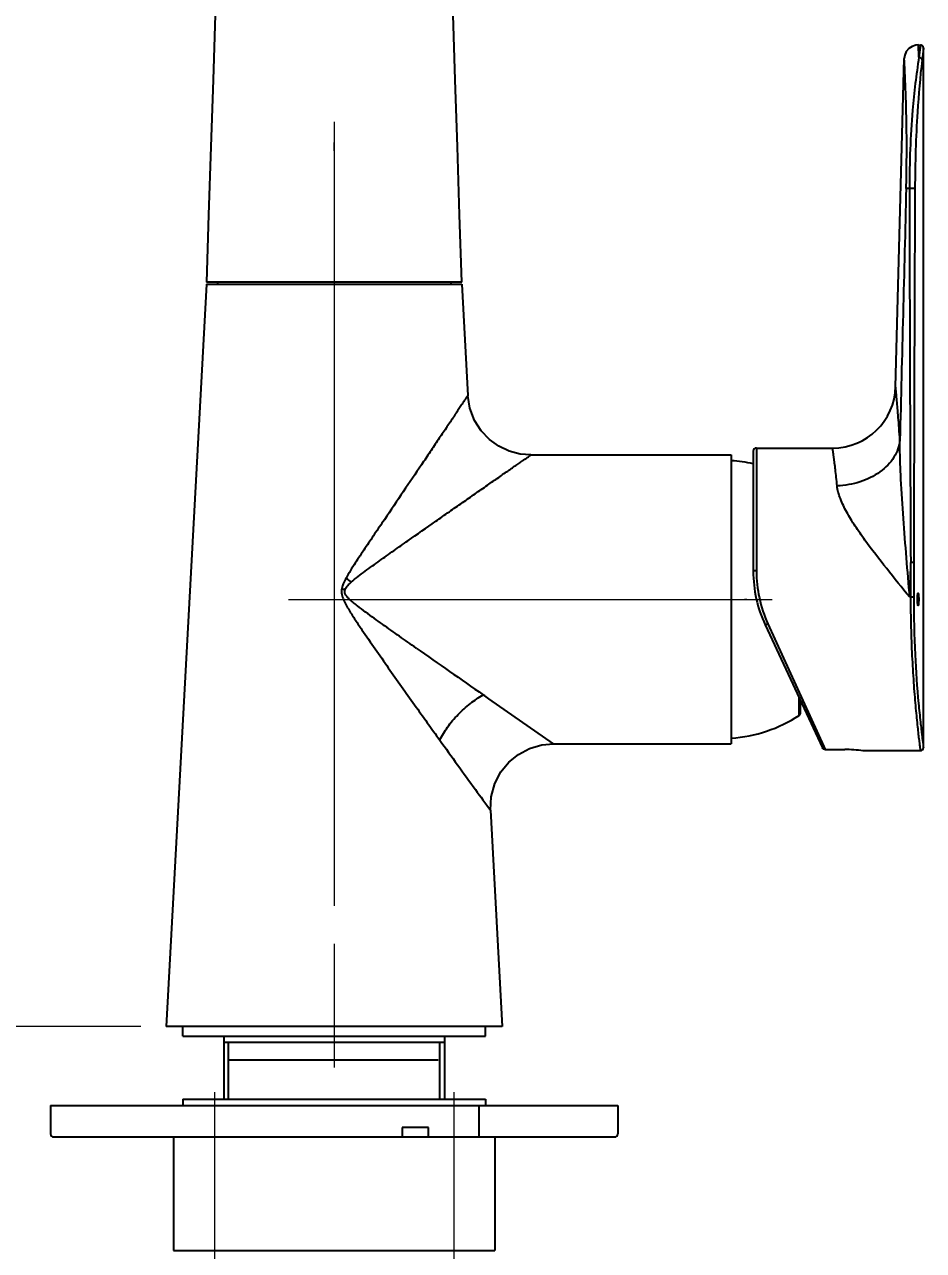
# Model space of a CAD drawing. Extents: x 0 to 1128, y 0 to 827.
# Drawn here: x 199 to 341.7, y 303 to 497.4 of the extents above; entities that cross this region are included whole.
import ezdxf

# ---------------------------------------------------------------- set-up
doc = ezdxf.new("R2010")
doc.units = 0
doc.header["$LTSCALE"] = 10
doc.header["$MEASUREMENT"] = 0
doc.header["$PDMODE"] = 3
doc.header["$PDSIZE"] = -10
doc.linetypes.add('CENTER2', pattern=[28.575, 19.05, -3.175, 3.175, -3.175])
doc.layers.get('0').update_dxf_attribs({"linetype": 'CONTINUOUS'})
doc.layers.get('DEFPOINTS').update_dxf_attribs({"linetype": 'CONTINUOUS'})
doc.layers.add('Cneter', color=1, linetype='CENTER2', lineweight=13)
doc.layers.add('외형선', color=3, linetype='CONTINUOUS', lineweight=35)
doc.layers.add('DEF_LAYER_ASSEM_MEMBER', color=7, linetype='CONTINUOUS')
doc.styles.add('Daelim Dimension', font='')
doc.styles.get('Daelim Dimension').set_extended_font_data('나눔고딕')
doc.dimstyles.new('DEFAULT', dxfattribs={"dimscale": 2, "dimtxt": 2, "dimasz": 2, "dimexe": 0, "dimexo": 2, "dimgap": 1, "dimtad": 1, "dimdec": 0, "dimzin": 9, "dimdsep": 46, "dimtxsty": 'Daelim Dimension', "dimcen": 0.5, "dimclrd": 5, "dimclre": 5, "dimclrt": 256, "dimadec": 1, "dimazin": 0, "dimtfac": 1, "dimtdec": 0, "dimtix": 1, "dimtmove": 0, "dimatfit": 3, "dimfxl": 1, "dimtolj": 1, "dimtzin": 1, "dimlwd": 9, "dimlwe": 9, "dimarcsym": 0})

# ---------------------------------------------------------------- blocks, each defined once
blk = doc.blocks.new('*D2')
at = {"color": 5, "lineweight": 9, "ltscale": 0.5, "transparency": 16777216}
for p, q in [((244.25, 627.33), (150.64, 627.33)), ((150.64, 623.33), (150.64, 342.47)), ((217.48, 338.47), (150.64, 338.47))]:
    blk.add_line(p, q, dxfattribs=at)
at = {"color": 5, "ltscale": 0.5, "transparency": 16777216}
for points in [[(149.97, 623.33), (151.31, 623.33), (150.64, 627.33)], [(149.97, 342.47), (151.31, 342.47), (150.64, 338.47)]]:
    blk.add_solid(points, dxfattribs=at)
at = {"layer": 'DEFPOINTS', "color": 0, "ltscale": 0.5, "transparency": 16777216}
for p in [(248.25, 627.33), (150.64, 338.47), (221.48, 338.47)]:
    blk.add_point(p, dxfattribs=at)
at = {"color": 7, "ltscale": 0.5, "transparency": 16777216, "insert": (143.2, 482.9), "char_height": 10, "attachment_point": 5, "rotation": 90, "style": 'Daelim Dimension'}
blk.add_mtext('\\A1;289', dxfattribs=at)
blk = doc.blocks.new('*D0')
at = {"color": 5, "lineweight": 9, "ltscale": 0.5, "transparency": 16777216}
for p, q in [((229.15, 328.07), (229.15, 281.31)), ((267.15, 328.07), (267.15, 281.31)), ((229.15, 281.31), (136.46, 281.31)), ((263.15, 281.31), (233.15, 281.31))]:
    blk.add_line(p, q, dxfattribs=at)
at = {"color": 5, "ltscale": 0.5, "transparency": 16777216}
for points in [[(233.15, 281.98), (233.15, 280.65), (229.15, 281.31)], [(263.15, 281.98), (263.15, 280.65), (267.15, 281.31)]]:
    blk.add_solid(points, dxfattribs=at)
at = {"layer": 'DEFPOINTS', "color": 0, "ltscale": 0.5, "transparency": 16777216}
for p in [(229.15, 332.07), (267.15, 332.07), (267.15, 281.31)]:
    blk.add_point(p, dxfattribs=at)
at = {"color": 7, "ltscale": 0.5, "transparency": 16777216, "insert": (180.81, 289.95), "char_height": 10, "attachment_point": 5, "style": 'Daelim Dimension'}
blk.add_mtext('\\A1;설치구멍 %%C38', dxfattribs=at)

msp = doc.modelspace()

# ---------------------------------------------------------------- linework, layer by layer
at = {"ltscale": 0.5}
msp.add_line((272.15, 338.47), (224.15, 338.47), dxfattribs=at)
at = {"color": 0}
for p, q in [((203.15, 325.97), (293.15, 325.97)), ((271.15, 320.97), (271.15, 325.97)), ((203.65, 320.97), (292.65, 320.97)), ((263.15, 322.47), (258.95, 322.47)), ((258.95, 322.47), (258.95, 320.97)), ((263.15, 320.97), (263.15, 322.47))]:
    msp.add_line(p, q, dxfattribs=at)
at = {"layer": 'Cneter', "lineweight": 5, "ltscale": 0.5}
for points, knots in [([(248.15, 481.98), (248.15, 476.98), (248.15, 331.97)], [0, 0, 0.033332, 1, 1]), ([(240.91, 406.25), (312.65, 406.25), (317.65, 406.25)], [0, 0, 0.934846, 1, 1])]:
    msp.add_open_spline(points, degree=1, knots=knots, dxfattribs=at)
at = {"layer": 'Cneter', "ltscale": 0.5}
msp.add_open_spline([(248.15, 462.75), (248.15, 336.97), (248.15, 331.97)], degree=1, knots=[0, 0, 0.961767, 1, 1], dxfattribs=at)
at = {"layer": 'DEF_LAYER_ASSEM_MEMBER', "color": 9, "linetype": 'Continuous'}
for p, q in [((340.94, 492.26), (340.85, 494.19)), ((341.17, 494.18), (340.94, 492.26)), ((341.65, 493.68), (341.43, 491.8)), ((315.15, 430.25), (315.15, 410.77)), ((339.62, 412.08), (339.48, 406.58)), ((339.62, 412.08), (339.61, 406.58)), ((340.12, 412.08), (340.11, 406.57)), ((339.48, 406.58), (339.61, 406.58)), ((316.98, 402.36), (325.86, 382.91)), ((282.94, 383.35), (272.71, 390.47)), ((321.93, 387.85), (321.93, 390.64)), ((325.86, 382.91), (326.08, 382.42)), ((264.65, 333.15), (231.4, 333.15))]:
    msp.add_line(p, q, dxfattribs=at)
at = {"layer": 'DEF_LAYER_ASSEM_MEMBER', "color": 7, "linetype": 'Continuous'}
for p, q in [((340.86, 494.19), (341.17, 494.18)), ((337.23, 439.98), (338.6, 492.04)), ((341.65, 382.75), (341.65, 493.68)), ((227.9, 456.25), (221.48, 338.47)), ((268.4, 456.55), (227.9, 456.55)), ((227.9, 456.25), (268.4, 456.25)), ((229.65, 456.55), (229.65, 456.25)), ((266.65, 456.55), (266.65, 456.25)), ((268.4, 456.25), (269.37, 438.6)), ((315.15, 430.25), (327.24, 430.25)), ((279.34, 429.15), (311.15, 429.15)), ((311.15, 429.15), (311.15, 383.35)), ((314.65, 429.75), (314.65, 410.68)), ((316.53, 402.23), (325.63, 382.71)), ((322.15, 388.26), (322.15, 390.16)), ((281.09, 383.17), (282.94, 383.35)), ((282.91, 383.35), (311.15, 383.35)), ((326.08, 382.42), (329.15, 382.42)), ((332.05, 382.25), (341.15, 382.25)), ((272.95, 372.8), (274.83, 338.47)), ((274.83, 338.47), (221.48, 338.47)), ((224.15, 336.97), (224.15, 338.47)), ((272.15, 336.97), (272.15, 338.47)), ((224.15, 336.97), (272.15, 336.97)), ((230.65, 336.97), (230.65, 326.97)), ((265.65, 336.97), (265.65, 326.97)), ((265.65, 335.97), (230.65, 335.97))]:
    msp.add_line(p, q, dxfattribs=at)
at = {"layer": 'DEF_LAYER_ASSEM_MEMBER', "color": 2, "linetype": 'Continuous'}
for p, q in [((231.4, 326.97), (231.4, 335.97)), ((264.9, 326.97), (264.9, 335.97))]:
    msp.add_line(p, q, dxfattribs=at)
at = {"layer": 'DEF_LAYER_ASSEM_MEMBER', "color": 7, "linetype": 'Continuous'}
for points in [[(232.17, 559.35), (231.79, 554.63), (231.41, 548.94), (231.05, 542.39), (230.69, 535.06), (230.34, 526.98), (229.99, 518.23), (229.64, 508.86), (229.29, 498.97), (228.94, 488.66), (228.59, 478.03), (228.24, 467.22), (227.9, 456.55)], [(268.4, 456.55), (268.06, 467.22), (267.72, 478.03), (267.37, 488.66), (267.02, 498.97), (266.67, 508.86), (266.32, 518.23), (265.97, 526.98), (265.62, 535.06), (265.26, 542.39), (264.9, 548.94), (264.52, 554.63), (264.14, 559.35)], [(340.85, 494.19), (340.44, 494.16), (339.84, 493.97), (339.32, 493.62), (338.91, 493.13), (338.67, 492.55), (338.6, 492.05)], [(341.65, 493.68), (341.65, 493.7), (341.65, 493.72), (341.65, 493.74), (341.65, 493.76), (341.64, 493.79), (341.64, 493.81), (341.63, 493.83), (341.62, 493.86), (341.61, 493.88), (341.6, 493.9), (341.59, 493.93), (341.58, 493.95), (341.56, 493.97), (341.54, 493.99), (341.53, 494.01), (341.51, 494.03), (341.49, 494.05), (341.46, 494.07), (341.44, 494.09), (341.41, 494.11), (341.39, 494.12), (341.36, 494.14), (341.33, 494.15), (341.3, 494.16), (341.27, 494.17), (341.24, 494.17), (341.2, 494.18), (341.17, 494.18)], [(279.35, 429.15), (277.68, 429.29), (275.92, 429.75), (274.28, 430.53), (272.79, 431.6), (271.49, 432.97), (270.43, 434.63), (269.68, 436.6), (269.37, 438.6)], [(272.95, 372.8), (273.06, 374.92), (273.66, 377.06), (274.62, 378.89), (275.88, 380.43), (277.39, 381.66), (279.13, 382.59), (281.09, 383.17)]]:
    msp.add_lwpolyline(points, dxfattribs=at)
at = {"layer": 'DEF_LAYER_ASSEM_MEMBER', "color": 9, "linetype": 'Continuous'}
for centre, radius, start, end in [((17680.34, 500.15), 17340.94, 180.094868, 180.290961), ((20943.95, 378.01), 20603.86, 179.740256, 179.905275), ((335.42, 410.77), 20.27, 179.9825, 204.5126), ((315.98, 492.84), 106.17, 231.6051, 232.1726), ((288.49, 553.67), 150.88, 254.9721, 255.1798), ((3020.28, 4338.89), 4810.32, 234.99944, 235.15416)]:
    msp.add_arc(centre, radius, start, end, dxfattribs=at)
at = {"layer": 'DEF_LAYER_ASSEM_MEMBER', "color": 7, "linetype": 'Continuous'}
for centre, radius, start, end in [((327.24, 440.25), 10, 270, 358.5), ((315.15, 429.75), 0.5, 90, 180), ((309.79, 406.25), 22.04, 77.2496, 86.4605), ((334.65, 410.68), 20, 180, 205), ((309.79, 406.25), 22.04, 273.5395, 303.4074), ((321.65, 388.26), 0.5, 303.4074, 0), ((329.15, 358.32), 24.1, 83.0741, 89.9857), ((341.15, 382.75), 0.5, 270.0001, 359.9995)]:
    msp.add_arc(centre, radius, start, end, dxfattribs=at)
at = {"layer": 'DEF_LAYER_ASSEM_MEMBER', "color": 9, "linetype": 'Continuous'}
for points, start_tangent, end_tangent in [([(338.91, 471.43), (338.98, 475.48), (338.99, 479.37), (338.94, 482.93), (338.86, 486.05), (338.81, 487.4), (338.76, 488.6), (338.72, 489.63), (338.68, 490.49), (338.64, 491.17), (338.62, 491.65), (338.61, 491.83), (338.6, 491.95), (338.6, 492.02), (338.6, 492.05)], (0.025032, 0.999687), (0.213931, -0.976849)), ([(340.94, 492.26), (339.93, 483.83), (339.42, 471.43)], (-0.157562, -0.987509), (0.000911, -1)), ([(341.43, 491.8), (341.28, 492.12), (340.94, 492.26)], (-0.021891, 0.99976), (-0.999181, 0.040469)), ([(341.43, 491.8), (340.7, 483.56), (340.3, 471.42)], (-0.115366, -0.993323), (-0.004723, -0.999989)), ([(338.91, 471.43), (337.91, 431.51)], (-0.025033, -0.999687), (-0.025002, -0.999687)), ([(339.42, 471.43), (339.07, 471.43), (338.91, 471.43)], (-0.999964, 0.008505), (-0.989552, -0.144173)), ([(340.3, 471.42), (340.26, 471.42), (340.18, 471.43), (340.08, 471.43), (339.94, 471.44), (339.66, 471.44), (339.42, 471.43)], (-0.953834, 0.300334), (-0.999172, -0.040695)), ([(337.91, 431.51), (337.78, 433.41), (337.66, 435.1), (337.54, 436.56), (337.43, 437.77), (337.35, 438.73), (337.31, 439.11), (337.29, 439.43), (337.26, 439.67), (337.25, 439.84), (337.24, 439.95), (337.23, 439.98)], (-0.065059, 0.997881), (0.146529, 0.989206)), ([(269.37, 438.6), (269.36, 438.58), (269.32, 438.54), (269.27, 438.46), (269.2, 438.34), (268.99, 438.03), (268.71, 437.61), (268.36, 437.09), (267.96, 436.48), (267.5, 435.79), (267, 435.04), (265.9, 433.39), (264.68, 431.57), (263.38, 429.63), (262.01, 427.59), (259.13, 423.33), (256.12, 418.89), (254.58, 416.62), (253.04, 414.33), (252.27, 413.18), (251.5, 412.01), (250.04, 409.63)], (-0.363554, -0.931573), (-0.479791, -0.877383)), ([(327.95, 424.26), (327.81, 425.61), (327.68, 426.81), (327.56, 427.84), (327.45, 428.7), (327.4, 429.06), (327.36, 429.37), (327.32, 429.64), (327.29, 429.86), (327.27, 430.03), (327.25, 430.15), (327.24, 430.19), (327.24, 430.22), (327.24, 430.24), (327.24, 430.25)], (-0.096864, 0.995298), (-0.585787, 0.810465)), ([(337.91, 431.51), (337.6, 430.11), (336.95, 428.78), (335.99, 427.55), (334.75, 426.47), (331.6, 424.89), (327.95, 424.26)], (-0.098723, -0.995115), (-0.999551, -0.029978)), ([(339.48, 406.58), (338.96, 412.84), (338.47, 419.09), (338.08, 425.32), (337.95, 428.42), (337.91, 431.51)], (-0.08405, 0.996462), (0.00836, 0.999965)), ([(250.87, 408.98), (253.08, 410.72), (255.35, 412.36), (257.61, 413.97), (259.86, 415.55), (264.28, 418.64), (266.43, 420.15), (268.53, 421.6), (270.54, 423.01), (272.47, 424.35), (274.26, 425.6), (275.1, 426.19), (275.89, 426.74), (276.62, 427.25), (277.29, 427.71), (277.89, 428.13), (278.39, 428.48), (278.8, 428.76), (278.97, 428.88), (279.1, 428.97), (279.21, 429.05), (279.29, 429.1), (279.32, 429.12), (279.34, 429.13), (279.35, 429.15)], (0.749892, 0.66156), (0.994882, 0.101041)), ([(339.48, 406.58), (335.82, 411.12), (332.37, 415.64), (330.82, 417.87), (329.48, 420.08), (328.47, 422.23), (327.95, 424.26)], (-0.631167, 0.775647), (-0.096948, 0.995289)), ([(315.15, 410.77), (314.96, 410.77), (314.8, 410.75), (314.69, 410.72), (314.65, 410.68)], (-1, 0), (0, -1)), ([(340.12, 412.08), (339.95, 412.08), (339.62, 412.08)], (-0.994225, 0.107317), (-0.999998, 0.001837)), ([(250.04, 409.63), (249.48, 408.39), (249.36, 407.96)], (-0.482935, -0.875656), (-0.181903, -0.983316)), ([(249.89, 407.81), (250.31, 408.45), (250.87, 408.98)], (0.359633, 0.933094), (0.751591, 0.65963)), ([(249.36, 407.96), (249.37, 407.03), (249.65, 406.15), (250.07, 405.33), (250.53, 404.53), (251.53, 402.97), (252.56, 401.43), (254.65, 398.4), (256.75, 395.4), (258.83, 392.44), (260.9, 389.53), (262.93, 386.69), (264.9, 383.94)], (-0.179997, -0.983667), (0.58265, -0.812723)), ([(250.61, 406.25), (250.29, 406.57), (250.01, 406.94), (249.84, 407.36), (249.89, 407.81)], (-0.722801, 0.691056), (0.352545, 0.935795)), ([(339.61, 406.58), (339.66, 401.85), (339.83, 397.29), (340.08, 393.08), (340.22, 391.16), (340.37, 389.39), (340.52, 387.79), (340.67, 386.36), (340.81, 385.13), (340.92, 384.11), (340.98, 383.68), (341.02, 383.3), (341.06, 382.98), (341.09, 382.72), (341.12, 382.51), (341.14, 382.36), (341.15, 382.31), (341.15, 382.28), (341.15, 382.25)], (-0.001802, -0.999998), (0.48369, -0.875239)), ([(340.11, 406.57), (339.94, 406.58), (339.61, 406.58)], (-0.994262, 0.10697), (-0.999998, 0.001843)), ([(340.11, 406.57), (340.32, 397.46), (340.87, 389.73), (341.17, 386.77), (341.42, 384.56), (341.59, 383.21), (341.65, 382.75)], (-0.001847, -0.999998), (0.140888, -0.990026)), ([(261.16, 398.53), (258.5, 400.4), (255.82, 402.3), (254.48, 403.26), (253.14, 404.23), (251.84, 405.22), (251.21, 405.72), (250.61, 406.25)], (-0.819035, 0.573744), (-0.72118, 0.692748)), ([(316.98, 402.36), (316.81, 402.29), (316.67, 402.24), (316.57, 402.22), (316.53, 402.23)], (-0.91053, -0.413443), (-0.422635, 0.9063)), ([(264.9, 383.94), (266.14, 385.98), (267.82, 387.98), (269.78, 389.74), (271.81, 391.1)], (0.451485, 0.892279), (0.871863, 0.489749)), ([(272.71, 390.47), (271.81, 391.1)], (-0.821112, 0.570767), (-0.820447, 0.571723)), ([(264.9, 383.94), (270.56, 376.09), (272.95, 372.8)], (0.583314, -0.812247), (0.587843, -0.808975))]:
    msp.add_spline(points, degree=3, dxfattribs=dict(at, start_tangent=start_tangent, end_tangent=end_tangent))
at = {"layer": 'DEF_LAYER_ASSEM_MEMBER', "color": 40, "linetype": 'Continuous'}
for points, start_tangent, end_tangent in [([(340.8, 405.25), (340.78, 405.26), (340.77, 405.31), (340.75, 405.38), (340.74, 405.48), (340.72, 405.61), (340.71, 405.75), (340.7, 406.07), (340.7, 406.42), (340.71, 406.75), (340.74, 407.01), (340.75, 407.11), (340.77, 407.19), (340.78, 407.23), (340.8, 407.25)], (-1, 0), (1, 0)), ([(340.8, 407.25), (340.82, 407.23), (340.83, 407.19), (340.85, 407.11), (340.86, 407.01), (340.87, 406.89), (340.88, 406.74), (340.89, 406.42), (340.89, 406.07), (340.88, 405.74), (340.86, 405.48), (340.85, 405.38), (340.83, 405.31), (340.82, 405.26), (340.8, 405.25)], (1, 0), (-1, 0))]:
    msp.add_spline(points, degree=3, dxfattribs=dict(at, start_tangent=start_tangent, end_tangent=end_tangent))
at = {"layer": 'DEF_LAYER_ASSEM_MEMBER', "color": 7, "linetype": 'Continuous', "start_tangent": (-1, -0.000001), "end_tangent": (-0.42262, 0.906307)}
msp.add_spline([(326.08, 382.42), (325.81, 382.5), (325.63, 382.71)], degree=3, dxfattribs=at)
at = {"layer": '외형선', "color": 0, "linetype": 'ByBlock', "lineweight": -2, "ltscale": 6}
for p, q in [((224.15, 326.97), (224.15, 325.97)), ((224.15, 326.97), (272.15, 326.97)), ((272.15, 326.97), (272.15, 325.97)), ((203.15, 325.97), (203.15, 321.47)), ((293.15, 325.97), (293.15, 321.47)), ((222.65, 320.97), (222.65, 302.97)), ((273.65, 320.97), (273.65, 302.97)), ((222.65, 302.97), (273.65, 302.97)), ((223.7, 302.97), (225.8, 302.97)), ((228.9, 302.97), (267.4, 302.97)), ((270.5, 302.97), (272.6, 302.97))]:
    msp.add_line(p, q, dxfattribs=at)
for centre, start, end in [((203.65, 321.47), 180, 270), ((292.65, 321.47), 270, 0)]:
    msp.add_arc(centre, 0.5, start, end, dxfattribs=at)

# ---------------------------------------------------------------- dimensions: what is measured, and where the dimension line sits
at = {"color": 5, "ltscale": 0.5}
dim = msp.add_linear_dim(base=(150.64, 338.47), p1=(248.25, 627.33), p2=(221.48, 338.47), angle=90, dimstyle='DEFAULT', override={"dimtxt": 5, "dimdec": 0, "dimclrd": 5, "dimclre": 5, "dimclrt": 7}, dxfattribs=at)
dim.commit()
dim.dimension.update_dxf_attribs({"geometry": '*D2', "text_midpoint": (150.64, 482.9), "dimtype": 128})
dim = msp.add_linear_dim(base=(267.15, 281.31), p1=(229.15, 332.07), p2=(267.15, 332.07), text='설치구멍 %%C<>', dimstyle='DEFAULT', override={"dimtxt": 5, "dimclrd": 5, "dimclre": 5, "dimclrt": 7}, dxfattribs=at)
dim.commit()
dim.dimension.update_dxf_attribs({"geometry": '*D0', "text_midpoint": (180.81, 281.31), "dimtype": 128})

doc.saveas('drawing.dxf')
